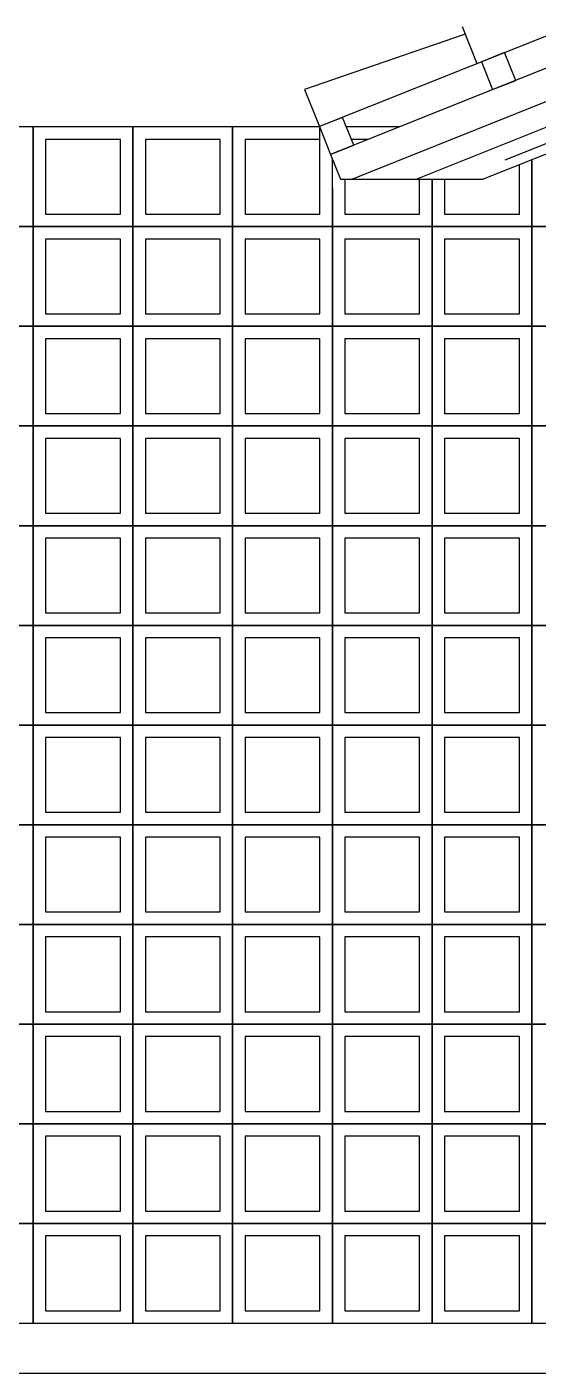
# Model space of a CAD drawing. Header units: millimetres. Extents: x -4228 to 27092, y -6721 to 984.
# Drawn here: x 22814.3 to 22916.8, y -2882.5 to -2612.4 of the extents above; entities that cross this region are included whole.
import ezdxf

# ---------------------------------------------------------------- set-up
doc = ezdxf.new("R2010")
doc.units = ezdxf.units.MM
doc.header["$LTSCALE"] = 50
for name, color, linetype in [('cobogo', 7, 'Continuous'), ('esquadrias', 3, 'Continuous'), ('hatch', 2, 'Continuous'), ('madeiramento', 2, 'Continuous'), ('PAREDES3', 2, 'Continuous'), ('piso', 2, 'Continuous'), ('telhas', 3, 'Continuous')]:
    doc.layers.add(name, color=color, linetype=linetype)

msp = doc.modelspace()

# ---------------------------------------------------------------- hatches: boundary and pattern name
at = {"layer": 'hatch', "linetype": 'Continuous', "lineweight": 30}
h = msp.add_hatch(dxfattribs=at)
h.set_pattern_fill('AR-RROOF', color=3, scale=0.7, style=0)
h.set_pattern_definition([(21.8014, (18109.732, -4110.413), (29.71497, 31.035633), [266.7, -35.56, 88.9, -17.78]), (21.8014, (18128.386, -4093.376), (-25.29074, 15.35273), [53.34, -5.8674, 106.68, -13.335]), (21.8014, (18112.373, -4093.079), (81.419012, 45.397868), [142.24, -24.892, 71.12, -17.78])])
h.paths.add_polyline_path([(23004.28, -2603.56), (22975.69, -2603.56), (22973.69, -2598.56), (22875.16, -2637.97), (22877.16, -2642.97), (22905.75, -2642.97)])

# ---------------------------------------------------------------- linework, layer by layer
at = {"layer": 'cobogo', "color": 3, "linetype": 'Continuous', "lineweight": 30}
for points in [[(22795.52, -2652.46), (22815.52, -2652.46), (22815.52, -2632.46), (22795.52, -2632.46)], [(22795.52, -2652.46), (22815.52, -2652.46), (22815.52, -2632.46), (22795.52, -2632.46)], [(22795.52, -2652.46), (22815.52, -2652.46), (22815.52, -2632.46), (22795.52, -2632.46)], [(22795.52, -2652.46), (22815.52, -2652.46), (22815.52, -2632.46), (22795.52, -2632.46)], [(22815.52, -2652.46), (22835.52, -2652.46), (22835.52, -2632.46), (22815.52, -2632.46)], [(22815.52, -2652.46), (22835.52, -2652.46), (22835.52, -2632.46), (22815.52, -2632.46)], [(22815.52, -2652.46), (22835.52, -2652.46), (22835.52, -2632.46), (22815.52, -2632.46)], [(22815.52, -2652.46), (22835.52, -2652.46), (22835.52, -2632.46), (22815.52, -2632.46)], [(22835.52, -2652.46), (22855.52, -2652.46), (22855.52, -2632.46), (22835.52, -2632.46)], [(22835.52, -2652.46), (22855.52, -2652.46), (22855.52, -2632.46), (22835.52, -2632.46)], [(22835.52, -2652.46), (22855.52, -2652.46), (22855.52, -2632.46), (22835.52, -2632.46)], [(22835.52, -2652.46), (22855.52, -2652.46), (22855.52, -2632.46), (22835.52, -2632.46)], [(22818.02, -2649.96), (22833.02, -2649.96), (22833.02, -2634.96), (22818.02, -2634.96)], [(22818.02, -2649.96), (22833.02, -2649.96), (22833.02, -2634.96), (22818.02, -2634.96)], [(22818.02, -2649.96), (22833.02, -2649.96), (22833.02, -2634.96), (22818.02, -2634.96)], [(22818.02, -2649.96), (22833.02, -2649.96), (22833.02, -2634.96), (22818.02, -2634.96)], [(22838.02, -2649.96), (22853.02, -2649.96), (22853.02, -2634.96), (22838.02, -2634.96)], [(22838.02, -2649.96), (22853.02, -2649.96), (22853.02, -2634.96), (22838.02, -2634.96)], [(22838.02, -2649.96), (22853.02, -2649.96), (22853.02, -2634.96), (22838.02, -2634.96)], [(22838.02, -2649.96), (22853.02, -2649.96), (22853.02, -2634.96), (22838.02, -2634.96)], [(22795.52, -2672.46), (22815.52, -2672.46), (22815.52, -2652.46), (22795.52, -2652.46)], [(22795.52, -2672.46), (22815.52, -2672.46), (22815.52, -2652.46), (22795.52, -2652.46)], [(22795.52, -2672.46), (22815.52, -2672.46), (22815.52, -2652.46), (22795.52, -2652.46)], [(22795.52, -2672.46), (22815.52, -2672.46), (22815.52, -2652.46), (22795.52, -2652.46)], [(22815.52, -2672.46), (22835.52, -2672.46), (22835.52, -2652.46), (22815.52, -2652.46)], [(22815.52, -2672.46), (22835.52, -2672.46), (22835.52, -2652.46), (22815.52, -2652.46)], [(22815.52, -2672.46), (22835.52, -2672.46), (22835.52, -2652.46), (22815.52, -2652.46)], [(22815.52, -2672.46), (22835.52, -2672.46), (22835.52, -2652.46), (22815.52, -2652.46)], [(22835.52, -2672.46), (22855.52, -2672.46), (22855.52, -2652.46), (22835.52, -2652.46)], [(22835.52, -2672.46), (22855.52, -2672.46), (22855.52, -2652.46), (22835.52, -2652.46)], [(22835.52, -2672.46), (22855.52, -2672.46), (22855.52, -2652.46), (22835.52, -2652.46)], [(22835.52, -2672.46), (22855.52, -2672.46), (22855.52, -2652.46), (22835.52, -2652.46)], [(22855.52, -2672.46), (22875.52, -2672.46), (22875.52, -2652.46), (22855.52, -2652.46)], [(22855.52, -2672.46), (22875.52, -2672.46), (22875.52, -2652.46), (22855.52, -2652.46)], [(22855.52, -2672.46), (22875.52, -2672.46), (22875.52, -2652.46), (22855.52, -2652.46)], [(22855.52, -2672.46), (22875.52, -2672.46), (22875.52, -2652.46), (22855.52, -2652.46)], [(22875.52, -2672.46), (22895.52, -2672.46), (22895.52, -2652.46), (22875.52, -2652.46)], [(22875.52, -2672.46), (22895.52, -2672.46), (22895.52, -2652.46), (22875.52, -2652.46)], [(22875.52, -2672.46), (22895.52, -2672.46), (22895.52, -2652.46), (22875.52, -2652.46)], [(22875.52, -2672.46), (22895.52, -2672.46), (22895.52, -2652.46), (22875.52, -2652.46)], [(22895.52, -2672.46), (22915.52, -2672.46), (22915.52, -2652.46), (22895.52, -2652.46)], [(22895.52, -2672.46), (22915.52, -2672.46), (22915.52, -2652.46), (22895.52, -2652.46)], [(22895.52, -2672.46), (22915.52, -2672.46), (22915.52, -2652.46), (22895.52, -2652.46)], [(22895.52, -2672.46), (22915.52, -2672.46), (22915.52, -2652.46), (22895.52, -2652.46)], [(22915.52, -2672.46), (22935.52, -2672.46), (22935.52, -2652.46), (22915.52, -2652.46)], [(22915.52, -2672.46), (22935.52, -2672.46), (22935.52, -2652.46), (22915.52, -2652.46)], [(22915.52, -2672.46), (22935.52, -2672.46), (22935.52, -2652.46), (22915.52, -2652.46)], [(22915.52, -2672.46), (22935.52, -2672.46), (22935.52, -2652.46), (22915.52, -2652.46)], [(22818.02, -2669.96), (22833.02, -2669.96), (22833.02, -2654.96), (22818.02, -2654.96)], [(22818.02, -2669.96), (22833.02, -2669.96), (22833.02, -2654.96), (22818.02, -2654.96)], [(22818.02, -2669.96), (22833.02, -2669.96), (22833.02, -2654.96), (22818.02, -2654.96)], [(22818.02, -2669.96), (22833.02, -2669.96), (22833.02, -2654.96), (22818.02, -2654.96)], [(22838.02, -2669.96), (22853.02, -2669.96), (22853.02, -2654.96), (22838.02, -2654.96)], [(22838.02, -2669.96), (22853.02, -2669.96), (22853.02, -2654.96), (22838.02, -2654.96)], [(22838.02, -2669.96), (22853.02, -2669.96), (22853.02, -2654.96), (22838.02, -2654.96)], [(22838.02, -2669.96), (22853.02, -2669.96), (22853.02, -2654.96), (22838.02, -2654.96)], [(22858.02, -2669.96), (22873.02, -2669.96), (22873.02, -2654.96), (22858.02, -2654.96)], [(22858.02, -2669.96), (22873.02, -2669.96), (22873.02, -2654.96), (22858.02, -2654.96)], [(22858.02, -2669.96), (22873.02, -2669.96), (22873.02, -2654.96), (22858.02, -2654.96)], [(22858.02, -2669.96), (22873.02, -2669.96), (22873.02, -2654.96), (22858.02, -2654.96)], [(22878.02, -2669.96), (22893.02, -2669.96), (22893.02, -2654.96), (22878.02, -2654.96)], [(22878.02, -2669.96), (22893.02, -2669.96), (22893.02, -2654.96), (22878.02, -2654.96)], [(22878.02, -2669.96), (22893.02, -2669.96), (22893.02, -2654.96), (22878.02, -2654.96)], [(22878.02, -2669.96), (22893.02, -2669.96), (22893.02, -2654.96), (22878.02, -2654.96)], [(22898.02, -2669.96), (22913.02, -2669.96), (22913.02, -2654.96), (22898.02, -2654.96)], [(22898.02, -2669.96), (22913.02, -2669.96), (22913.02, -2654.96), (22898.02, -2654.96)], [(22898.02, -2669.96), (22913.02, -2669.96), (22913.02, -2654.96), (22898.02, -2654.96)], [(22898.02, -2669.96), (22913.02, -2669.96), (22913.02, -2654.96), (22898.02, -2654.96)], [(22795.52, -2692.46), (22815.52, -2692.46), (22815.52, -2672.46), (22795.52, -2672.46)], [(22795.52, -2692.46), (22815.52, -2692.46), (22815.52, -2672.46), (22795.52, -2672.46)], [(22795.52, -2692.46), (22815.52, -2692.46), (22815.52, -2672.46), (22795.52, -2672.46)], [(22795.52, -2692.46), (22815.52, -2692.46), (22815.52, -2672.46), (22795.52, -2672.46)], [(22815.52, -2692.46), (22835.52, -2692.46), (22835.52, -2672.46), (22815.52, -2672.46)], [(22815.52, -2692.46), (22835.52, -2692.46), (22835.52, -2672.46), (22815.52, -2672.46)], [(22815.52, -2692.46), (22835.52, -2692.46), (22835.52, -2672.46), (22815.52, -2672.46)], [(22815.52, -2692.46), (22835.52, -2692.46), (22835.52, -2672.46), (22815.52, -2672.46)], [(22835.52, -2692.46), (22855.52, -2692.46), (22855.52, -2672.46), (22835.52, -2672.46)], [(22835.52, -2692.46), (22855.52, -2692.46), (22855.52, -2672.46), (22835.52, -2672.46)], [(22835.52, -2692.46), (22855.52, -2692.46), (22855.52, -2672.46), (22835.52, -2672.46)], [(22835.52, -2692.46), (22855.52, -2692.46), (22855.52, -2672.46), (22835.52, -2672.46)], [(22855.52, -2692.46), (22875.52, -2692.46), (22875.52, -2672.46), (22855.52, -2672.46)], [(22855.52, -2692.46), (22875.52, -2692.46), (22875.52, -2672.46), (22855.52, -2672.46)], [(22855.52, -2692.46), (22875.52, -2692.46), (22875.52, -2672.46), (22855.52, -2672.46)], [(22855.52, -2692.46), (22875.52, -2692.46), (22875.52, -2672.46), (22855.52, -2672.46)], [(22875.52, -2692.46), (22895.52, -2692.46), (22895.52, -2672.46), (22875.52, -2672.46)], [(22875.52, -2692.46), (22895.52, -2692.46), (22895.52, -2672.46), (22875.52, -2672.46)], [(22875.52, -2692.46), (22895.52, -2692.46), (22895.52, -2672.46), (22875.52, -2672.46)], [(22875.52, -2692.46), (22895.52, -2692.46), (22895.52, -2672.46), (22875.52, -2672.46)], [(22895.52, -2692.46), (22915.52, -2692.46), (22915.52, -2672.46), (22895.52, -2672.46)], [(22895.52, -2692.46), (22915.52, -2692.46), (22915.52, -2672.46), (22895.52, -2672.46)], [(22895.52, -2692.46), (22915.52, -2692.46), (22915.52, -2672.46), (22895.52, -2672.46)], [(22895.52, -2692.46), (22915.52, -2692.46), (22915.52, -2672.46), (22895.52, -2672.46)], [(22915.52, -2692.46), (22935.52, -2692.46), (22935.52, -2672.46), (22915.52, -2672.46)], [(22915.52, -2692.46), (22935.52, -2692.46), (22935.52, -2672.46), (22915.52, -2672.46)], [(22915.52, -2692.46), (22935.52, -2692.46), (22935.52, -2672.46), (22915.52, -2672.46)], [(22915.52, -2692.46), (22935.52, -2692.46), (22935.52, -2672.46), (22915.52, -2672.46)], [(22818.02, -2689.96), (22833.02, -2689.96), (22833.02, -2674.96), (22818.02, -2674.96)], [(22818.02, -2689.96), (22833.02, -2689.96), (22833.02, -2674.96), (22818.02, -2674.96)], [(22818.02, -2689.96), (22833.02, -2689.96), (22833.02, -2674.96), (22818.02, -2674.96)], [(22818.02, -2689.96), (22833.02, -2689.96), (22833.02, -2674.96), (22818.02, -2674.96)], [(22838.02, -2689.96), (22853.02, -2689.96), (22853.02, -2674.96), (22838.02, -2674.96)], [(22838.02, -2689.96), (22853.02, -2689.96), (22853.02, -2674.96), (22838.02, -2674.96)], [(22838.02, -2689.96), (22853.02, -2689.96), (22853.02, -2674.96), (22838.02, -2674.96)], [(22838.02, -2689.96), (22853.02, -2689.96), (22853.02, -2674.96), (22838.02, -2674.96)], [(22858.02, -2689.96), (22873.02, -2689.96), (22873.02, -2674.96), (22858.02, -2674.96)], [(22858.02, -2689.96), (22873.02, -2689.96), (22873.02, -2674.96), (22858.02, -2674.96)], [(22858.02, -2689.96), (22873.02, -2689.96), (22873.02, -2674.96), (22858.02, -2674.96)], [(22858.02, -2689.96), (22873.02, -2689.96), (22873.02, -2674.96), (22858.02, -2674.96)], [(22878.02, -2689.96), (22893.02, -2689.96), (22893.02, -2674.96), (22878.02, -2674.96)], [(22878.02, -2689.96), (22893.02, -2689.96), (22893.02, -2674.96), (22878.02, -2674.96)], [(22878.02, -2689.96), (22893.02, -2689.96), (22893.02, -2674.96), (22878.02, -2674.96)], [(22878.02, -2689.96), (22893.02, -2689.96), (22893.02, -2674.96), (22878.02, -2674.96)], [(22898.02, -2689.96), (22913.02, -2689.96), (22913.02, -2674.96), (22898.02, -2674.96)], [(22898.02, -2689.96), (22913.02, -2689.96), (22913.02, -2674.96), (22898.02, -2674.96)], [(22898.02, -2689.96), (22913.02, -2689.96), (22913.02, -2674.96), (22898.02, -2674.96)], [(22898.02, -2689.96), (22913.02, -2689.96), (22913.02, -2674.96), (22898.02, -2674.96)], [(22795.52, -2712.46), (22815.52, -2712.46), (22815.52, -2692.46), (22795.52, -2692.46)], [(22795.52, -2712.46), (22815.52, -2712.46), (22815.52, -2692.46), (22795.52, -2692.46)], [(22795.52, -2712.46), (22815.52, -2712.46), (22815.52, -2692.46), (22795.52, -2692.46)], [(22795.52, -2712.46), (22815.52, -2712.46), (22815.52, -2692.46), (22795.52, -2692.46)], [(22815.52, -2712.46), (22835.52, -2712.46), (22835.52, -2692.46), (22815.52, -2692.46)], [(22815.52, -2712.46), (22835.52, -2712.46), (22835.52, -2692.46), (22815.52, -2692.46)], [(22815.52, -2712.46), (22835.52, -2712.46), (22835.52, -2692.46), (22815.52, -2692.46)], [(22815.52, -2712.46), (22835.52, -2712.46), (22835.52, -2692.46), (22815.52, -2692.46)], [(22835.52, -2712.46), (22855.52, -2712.46), (22855.52, -2692.46), (22835.52, -2692.46)], [(22835.52, -2712.46), (22855.52, -2712.46), (22855.52, -2692.46), (22835.52, -2692.46)], [(22835.52, -2712.46), (22855.52, -2712.46), (22855.52, -2692.46), (22835.52, -2692.46)], [(22835.52, -2712.46), (22855.52, -2712.46), (22855.52, -2692.46), (22835.52, -2692.46)], [(22855.52, -2712.46), (22875.52, -2712.46), (22875.52, -2692.46), (22855.52, -2692.46)], [(22855.52, -2712.46), (22875.52, -2712.46), (22875.52, -2692.46), (22855.52, -2692.46)], [(22855.52, -2712.46), (22875.52, -2712.46), (22875.52, -2692.46), (22855.52, -2692.46)], [(22855.52, -2712.46), (22875.52, -2712.46), (22875.52, -2692.46), (22855.52, -2692.46)], [(22875.52, -2712.46), (22895.52, -2712.46), (22895.52, -2692.46), (22875.52, -2692.46)], [(22875.52, -2712.46), (22895.52, -2712.46), (22895.52, -2692.46), (22875.52, -2692.46)], [(22875.52, -2712.46), (22895.52, -2712.46), (22895.52, -2692.46), (22875.52, -2692.46)], [(22875.52, -2712.46), (22895.52, -2712.46), (22895.52, -2692.46), (22875.52, -2692.46)], [(22895.52, -2712.46), (22915.52, -2712.46), (22915.52, -2692.46), (22895.52, -2692.46)], [(22895.52, -2712.46), (22915.52, -2712.46), (22915.52, -2692.46), (22895.52, -2692.46)], [(22895.52, -2712.46), (22915.52, -2712.46), (22915.52, -2692.46), (22895.52, -2692.46)], [(22895.52, -2712.46), (22915.52, -2712.46), (22915.52, -2692.46), (22895.52, -2692.46)], [(22915.52, -2712.46), (22935.52, -2712.46), (22935.52, -2692.46), (22915.52, -2692.46)], [(22915.52, -2712.46), (22935.52, -2712.46), (22935.52, -2692.46), (22915.52, -2692.46)], [(22915.52, -2712.46), (22935.52, -2712.46), (22935.52, -2692.46), (22915.52, -2692.46)], [(22915.52, -2712.46), (22935.52, -2712.46), (22935.52, -2692.46), (22915.52, -2692.46)], [(22818.02, -2709.96), (22833.02, -2709.96), (22833.02, -2694.96), (22818.02, -2694.96)], [(22818.02, -2709.96), (22833.02, -2709.96), (22833.02, -2694.96), (22818.02, -2694.96)], [(22818.02, -2709.96), (22833.02, -2709.96), (22833.02, -2694.96), (22818.02, -2694.96)], [(22818.02, -2709.96), (22833.02, -2709.96), (22833.02, -2694.96), (22818.02, -2694.96)], [(22838.02, -2709.96), (22853.02, -2709.96), (22853.02, -2694.96), (22838.02, -2694.96)], [(22838.02, -2709.96), (22853.02, -2709.96), (22853.02, -2694.96), (22838.02, -2694.96)], [(22838.02, -2709.96), (22853.02, -2709.96), (22853.02, -2694.96), (22838.02, -2694.96)], [(22838.02, -2709.96), (22853.02, -2709.96), (22853.02, -2694.96), (22838.02, -2694.96)], [(22858.02, -2709.96), (22873.02, -2709.96), (22873.02, -2694.96), (22858.02, -2694.96)], [(22858.02, -2709.96), (22873.02, -2709.96), (22873.02, -2694.96), (22858.02, -2694.96)], [(22858.02, -2709.96), (22873.02, -2709.96), (22873.02, -2694.96), (22858.02, -2694.96)], [(22858.02, -2709.96), (22873.02, -2709.96), (22873.02, -2694.96), (22858.02, -2694.96)], [(22878.02, -2709.96), (22893.02, -2709.96), (22893.02, -2694.96), (22878.02, -2694.96)], [(22878.02, -2709.96), (22893.02, -2709.96), (22893.02, -2694.96), (22878.02, -2694.96)], [(22878.02, -2709.96), (22893.02, -2709.96), (22893.02, -2694.96), (22878.02, -2694.96)], [(22878.02, -2709.96), (22893.02, -2709.96), (22893.02, -2694.96), (22878.02, -2694.96)], [(22898.02, -2709.96), (22913.02, -2709.96), (22913.02, -2694.96), (22898.02, -2694.96)], [(22898.02, -2709.96), (22913.02, -2709.96), (22913.02, -2694.96), (22898.02, -2694.96)], [(22898.02, -2709.96), (22913.02, -2709.96), (22913.02, -2694.96), (22898.02, -2694.96)], [(22898.02, -2709.96), (22913.02, -2709.96), (22913.02, -2694.96), (22898.02, -2694.96)], [(22795.52, -2732.46), (22815.52, -2732.46), (22815.52, -2712.46), (22795.52, -2712.46)], [(22795.52, -2732.46), (22815.52, -2732.46), (22815.52, -2712.46), (22795.52, -2712.46)], [(22795.52, -2732.46), (22815.52, -2732.46), (22815.52, -2712.46), (22795.52, -2712.46)], [(22795.52, -2732.46), (22815.52, -2732.46), (22815.52, -2712.46), (22795.52, -2712.46)], [(22815.52, -2732.46), (22835.52, -2732.46), (22835.52, -2712.46), (22815.52, -2712.46)], [(22815.52, -2732.46), (22835.52, -2732.46), (22835.52, -2712.46), (22815.52, -2712.46)], [(22815.52, -2732.46), (22835.52, -2732.46), (22835.52, -2712.46), (22815.52, -2712.46)], [(22815.52, -2732.46), (22835.52, -2732.46), (22835.52, -2712.46), (22815.52, -2712.46)], [(22835.52, -2732.46), (22855.52, -2732.46), (22855.52, -2712.46), (22835.52, -2712.46)], [(22835.52, -2732.46), (22855.52, -2732.46), (22855.52, -2712.46), (22835.52, -2712.46)], [(22835.52, -2732.46), (22855.52, -2732.46), (22855.52, -2712.46), (22835.52, -2712.46)], [(22835.52, -2732.46), (22855.52, -2732.46), (22855.52, -2712.46), (22835.52, -2712.46)], [(22855.52, -2732.46), (22875.52, -2732.46), (22875.52, -2712.46), (22855.52, -2712.46)], [(22855.52, -2732.46), (22875.52, -2732.46), (22875.52, -2712.46), (22855.52, -2712.46)], [(22855.52, -2732.46), (22875.52, -2732.46), (22875.52, -2712.46), (22855.52, -2712.46)], [(22855.52, -2732.46), (22875.52, -2732.46), (22875.52, -2712.46), (22855.52, -2712.46)], [(22875.52, -2732.46), (22895.52, -2732.46), (22895.52, -2712.46), (22875.52, -2712.46)], [(22875.52, -2732.46), (22895.52, -2732.46), (22895.52, -2712.46), (22875.52, -2712.46)], [(22875.52, -2732.46), (22895.52, -2732.46), (22895.52, -2712.46), (22875.52, -2712.46)], [(22875.52, -2732.46), (22895.52, -2732.46), (22895.52, -2712.46), (22875.52, -2712.46)], [(22895.52, -2732.46), (22915.52, -2732.46), (22915.52, -2712.46), (22895.52, -2712.46)], [(22895.52, -2732.46), (22915.52, -2732.46), (22915.52, -2712.46), (22895.52, -2712.46)], [(22895.52, -2732.46), (22915.52, -2732.46), (22915.52, -2712.46), (22895.52, -2712.46)], [(22895.52, -2732.46), (22915.52, -2732.46), (22915.52, -2712.46), (22895.52, -2712.46)], [(22915.52, -2732.46), (22935.52, -2732.46), (22935.52, -2712.46), (22915.52, -2712.46)], [(22915.52, -2732.46), (22935.52, -2732.46), (22935.52, -2712.46), (22915.52, -2712.46)], [(22915.52, -2732.46), (22935.52, -2732.46), (22935.52, -2712.46), (22915.52, -2712.46)], [(22915.52, -2732.46), (22935.52, -2732.46), (22935.52, -2712.46), (22915.52, -2712.46)], [(22818.02, -2729.96), (22833.02, -2729.96), (22833.02, -2714.96), (22818.02, -2714.96)], [(22818.02, -2729.96), (22833.02, -2729.96), (22833.02, -2714.96), (22818.02, -2714.96)], [(22818.02, -2729.96), (22833.02, -2729.96), (22833.02, -2714.96), (22818.02, -2714.96)], [(22818.02, -2729.96), (22833.02, -2729.96), (22833.02, -2714.96), (22818.02, -2714.96)], [(22838.02, -2729.96), (22853.02, -2729.96), (22853.02, -2714.96), (22838.02, -2714.96)], [(22838.02, -2729.96), (22853.02, -2729.96), (22853.02, -2714.96), (22838.02, -2714.96)], [(22838.02, -2729.96), (22853.02, -2729.96), (22853.02, -2714.96), (22838.02, -2714.96)], [(22838.02, -2729.96), (22853.02, -2729.96), (22853.02, -2714.96), (22838.02, -2714.96)], [(22858.02, -2729.96), (22873.02, -2729.96), (22873.02, -2714.96), (22858.02, -2714.96)], [(22858.02, -2729.96), (22873.02, -2729.96), (22873.02, -2714.96), (22858.02, -2714.96)], [(22858.02, -2729.96), (22873.02, -2729.96), (22873.02, -2714.96), (22858.02, -2714.96)], [(22858.02, -2729.96), (22873.02, -2729.96), (22873.02, -2714.96), (22858.02, -2714.96)], [(22878.02, -2729.96), (22893.02, -2729.96), (22893.02, -2714.96), (22878.02, -2714.96)], [(22878.02, -2729.96), (22893.02, -2729.96), (22893.02, -2714.96), (22878.02, -2714.96)], [(22878.02, -2729.96), (22893.02, -2729.96), (22893.02, -2714.96), (22878.02, -2714.96)], [(22878.02, -2729.96), (22893.02, -2729.96), (22893.02, -2714.96), (22878.02, -2714.96)], [(22898.02, -2729.96), (22913.02, -2729.96), (22913.02, -2714.96), (22898.02, -2714.96)], [(22898.02, -2729.96), (22913.02, -2729.96), (22913.02, -2714.96), (22898.02, -2714.96)], [(22898.02, -2729.96), (22913.02, -2729.96), (22913.02, -2714.96), (22898.02, -2714.96)], [(22898.02, -2729.96), (22913.02, -2729.96), (22913.02, -2714.96), (22898.02, -2714.96)], [(22795.52, -2752.46), (22815.52, -2752.46), (22815.52, -2732.46), (22795.52, -2732.46)], [(22795.52, -2752.46), (22815.52, -2752.46), (22815.52, -2732.46), (22795.52, -2732.46)], [(22795.52, -2752.46), (22815.52, -2752.46), (22815.52, -2732.46), (22795.52, -2732.46)], [(22795.52, -2752.46), (22815.52, -2752.46), (22815.52, -2732.46), (22795.52, -2732.46)], [(22815.52, -2752.46), (22835.52, -2752.46), (22835.52, -2732.46), (22815.52, -2732.46)], [(22815.52, -2752.46), (22835.52, -2752.46), (22835.52, -2732.46), (22815.52, -2732.46)], [(22815.52, -2752.46), (22835.52, -2752.46), (22835.52, -2732.46), (22815.52, -2732.46)], [(22815.52, -2752.46), (22835.52, -2752.46), (22835.52, -2732.46), (22815.52, -2732.46)], [(22835.52, -2752.46), (22855.52, -2752.46), (22855.52, -2732.46), (22835.52, -2732.46)], [(22835.52, -2752.46), (22855.52, -2752.46), (22855.52, -2732.46), (22835.52, -2732.46)], [(22835.52, -2752.46), (22855.52, -2752.46), (22855.52, -2732.46), (22835.52, -2732.46)], [(22835.52, -2752.46), (22855.52, -2752.46), (22855.52, -2732.46), (22835.52, -2732.46)], [(22855.52, -2752.46), (22875.52, -2752.46), (22875.52, -2732.46), (22855.52, -2732.46)], [(22855.52, -2752.46), (22875.52, -2752.46), (22875.52, -2732.46), (22855.52, -2732.46)], [(22855.52, -2752.46), (22875.52, -2752.46), (22875.52, -2732.46), (22855.52, -2732.46)], [(22855.52, -2752.46), (22875.52, -2752.46), (22875.52, -2732.46), (22855.52, -2732.46)], [(22875.52, -2752.46), (22895.52, -2752.46), (22895.52, -2732.46), (22875.52, -2732.46)], [(22875.52, -2752.46), (22895.52, -2752.46), (22895.52, -2732.46), (22875.52, -2732.46)], [(22875.52, -2752.46), (22895.52, -2752.46), (22895.52, -2732.46), (22875.52, -2732.46)], [(22875.52, -2752.46), (22895.52, -2752.46), (22895.52, -2732.46), (22875.52, -2732.46)], [(22895.52, -2752.46), (22915.52, -2752.46), (22915.52, -2732.46), (22895.52, -2732.46)], [(22895.52, -2752.46), (22915.52, -2752.46), (22915.52, -2732.46), (22895.52, -2732.46)], [(22895.52, -2752.46), (22915.52, -2752.46), (22915.52, -2732.46), (22895.52, -2732.46)], [(22895.52, -2752.46), (22915.52, -2752.46), (22915.52, -2732.46), (22895.52, -2732.46)], [(22915.52, -2752.46), (22935.52, -2752.46), (22935.52, -2732.46), (22915.52, -2732.46)], [(22915.52, -2752.46), (22935.52, -2752.46), (22935.52, -2732.46), (22915.52, -2732.46)], [(22915.52, -2752.46), (22935.52, -2752.46), (22935.52, -2732.46), (22915.52, -2732.46)], [(22915.52, -2752.46), (22935.52, -2752.46), (22935.52, -2732.46), (22915.52, -2732.46)], [(22818.02, -2749.96), (22833.02, -2749.96), (22833.02, -2734.96), (22818.02, -2734.96)], [(22818.02, -2749.96), (22833.02, -2749.96), (22833.02, -2734.96), (22818.02, -2734.96)], [(22818.02, -2749.96), (22833.02, -2749.96), (22833.02, -2734.96), (22818.02, -2734.96)], [(22818.02, -2749.96), (22833.02, -2749.96), (22833.02, -2734.96), (22818.02, -2734.96)], [(22838.02, -2749.96), (22853.02, -2749.96), (22853.02, -2734.96), (22838.02, -2734.96)], [(22838.02, -2749.96), (22853.02, -2749.96), (22853.02, -2734.96), (22838.02, -2734.96)], [(22838.02, -2749.96), (22853.02, -2749.96), (22853.02, -2734.96), (22838.02, -2734.96)], [(22838.02, -2749.96), (22853.02, -2749.96), (22853.02, -2734.96), (22838.02, -2734.96)], [(22858.02, -2749.96), (22873.02, -2749.96), (22873.02, -2734.96), (22858.02, -2734.96)], [(22858.02, -2749.96), (22873.02, -2749.96), (22873.02, -2734.96), (22858.02, -2734.96)], [(22858.02, -2749.96), (22873.02, -2749.96), (22873.02, -2734.96), (22858.02, -2734.96)], [(22858.02, -2749.96), (22873.02, -2749.96), (22873.02, -2734.96), (22858.02, -2734.96)], [(22878.02, -2749.96), (22893.02, -2749.96), (22893.02, -2734.96), (22878.02, -2734.96)], [(22878.02, -2749.96), (22893.02, -2749.96), (22893.02, -2734.96), (22878.02, -2734.96)], [(22878.02, -2749.96), (22893.02, -2749.96), (22893.02, -2734.96), (22878.02, -2734.96)], [(22878.02, -2749.96), (22893.02, -2749.96), (22893.02, -2734.96), (22878.02, -2734.96)], [(22898.02, -2749.96), (22913.02, -2749.96), (22913.02, -2734.96), (22898.02, -2734.96)], [(22898.02, -2749.96), (22913.02, -2749.96), (22913.02, -2734.96), (22898.02, -2734.96)], [(22898.02, -2749.96), (22913.02, -2749.96), (22913.02, -2734.96), (22898.02, -2734.96)], [(22898.02, -2749.96), (22913.02, -2749.96), (22913.02, -2734.96), (22898.02, -2734.96)], [(22795.52, -2772.46), (22815.52, -2772.46), (22815.52, -2752.46), (22795.52, -2752.46)], [(22795.52, -2772.46), (22815.52, -2772.46), (22815.52, -2752.46), (22795.52, -2752.46)], [(22795.52, -2772.46), (22815.52, -2772.46), (22815.52, -2752.46), (22795.52, -2752.46)], [(22795.52, -2772.46), (22815.52, -2772.46), (22815.52, -2752.46), (22795.52, -2752.46)], [(22815.52, -2772.46), (22835.52, -2772.46), (22835.52, -2752.46), (22815.52, -2752.46)], [(22815.52, -2772.46), (22835.52, -2772.46), (22835.52, -2752.46), (22815.52, -2752.46)], [(22815.52, -2772.46), (22835.52, -2772.46), (22835.52, -2752.46), (22815.52, -2752.46)], [(22815.52, -2772.46), (22835.52, -2772.46), (22835.52, -2752.46), (22815.52, -2752.46)], [(22835.52, -2772.46), (22855.52, -2772.46), (22855.52, -2752.46), (22835.52, -2752.46)], [(22835.52, -2772.46), (22855.52, -2772.46), (22855.52, -2752.46), (22835.52, -2752.46)], [(22835.52, -2772.46), (22855.52, -2772.46), (22855.52, -2752.46), (22835.52, -2752.46)], [(22835.52, -2772.46), (22855.52, -2772.46), (22855.52, -2752.46), (22835.52, -2752.46)], [(22855.52, -2772.46), (22875.52, -2772.46), (22875.52, -2752.46), (22855.52, -2752.46)], [(22855.52, -2772.46), (22875.52, -2772.46), (22875.52, -2752.46), (22855.52, -2752.46)], [(22855.52, -2772.46), (22875.52, -2772.46), (22875.52, -2752.46), (22855.52, -2752.46)], [(22855.52, -2772.46), (22875.52, -2772.46), (22875.52, -2752.46), (22855.52, -2752.46)], [(22875.52, -2772.46), (22895.52, -2772.46), (22895.52, -2752.46), (22875.52, -2752.46)], [(22875.52, -2772.46), (22895.52, -2772.46), (22895.52, -2752.46), (22875.52, -2752.46)], [(22875.52, -2772.46), (22895.52, -2772.46), (22895.52, -2752.46), (22875.52, -2752.46)], [(22875.52, -2772.46), (22895.52, -2772.46), (22895.52, -2752.46), (22875.52, -2752.46)], [(22895.52, -2772.46), (22915.52, -2772.46), (22915.52, -2752.46), (22895.52, -2752.46)], [(22895.52, -2772.46), (22915.52, -2772.46), (22915.52, -2752.46), (22895.52, -2752.46)], [(22895.52, -2772.46), (22915.52, -2772.46), (22915.52, -2752.46), (22895.52, -2752.46)], [(22895.52, -2772.46), (22915.52, -2772.46), (22915.52, -2752.46), (22895.52, -2752.46)], [(22915.52, -2772.46), (22935.52, -2772.46), (22935.52, -2752.46), (22915.52, -2752.46)], [(22915.52, -2772.46), (22935.52, -2772.46), (22935.52, -2752.46), (22915.52, -2752.46)], [(22915.52, -2772.46), (22935.52, -2772.46), (22935.52, -2752.46), (22915.52, -2752.46)], [(22915.52, -2772.46), (22935.52, -2772.46), (22935.52, -2752.46), (22915.52, -2752.46)], [(22818.02, -2769.96), (22833.02, -2769.96), (22833.02, -2754.96), (22818.02, -2754.96)], [(22818.02, -2769.96), (22833.02, -2769.96), (22833.02, -2754.96), (22818.02, -2754.96)], [(22818.02, -2769.96), (22833.02, -2769.96), (22833.02, -2754.96), (22818.02, -2754.96)], [(22818.02, -2769.96), (22833.02, -2769.96), (22833.02, -2754.96), (22818.02, -2754.96)], [(22838.02, -2769.96), (22853.02, -2769.96), (22853.02, -2754.96), (22838.02, -2754.96)], [(22838.02, -2769.96), (22853.02, -2769.96), (22853.02, -2754.96), (22838.02, -2754.96)], [(22838.02, -2769.96), (22853.02, -2769.96), (22853.02, -2754.96), (22838.02, -2754.96)], [(22838.02, -2769.96), (22853.02, -2769.96), (22853.02, -2754.96), (22838.02, -2754.96)], [(22858.02, -2769.96), (22873.02, -2769.96), (22873.02, -2754.96), (22858.02, -2754.96)], [(22858.02, -2769.96), (22873.02, -2769.96), (22873.02, -2754.96), (22858.02, -2754.96)], [(22858.02, -2769.96), (22873.02, -2769.96), (22873.02, -2754.96), (22858.02, -2754.96)], [(22858.02, -2769.96), (22873.02, -2769.96), (22873.02, -2754.96), (22858.02, -2754.96)], [(22878.02, -2769.96), (22893.02, -2769.96), (22893.02, -2754.96), (22878.02, -2754.96)], [(22878.02, -2769.96), (22893.02, -2769.96), (22893.02, -2754.96), (22878.02, -2754.96)], [(22878.02, -2769.96), (22893.02, -2769.96), (22893.02, -2754.96), (22878.02, -2754.96)], [(22878.02, -2769.96), (22893.02, -2769.96), (22893.02, -2754.96), (22878.02, -2754.96)], [(22898.02, -2769.96), (22913.02, -2769.96), (22913.02, -2754.96), (22898.02, -2754.96)], [(22898.02, -2769.96), (22913.02, -2769.96), (22913.02, -2754.96), (22898.02, -2754.96)], [(22898.02, -2769.96), (22913.02, -2769.96), (22913.02, -2754.96), (22898.02, -2754.96)], [(22898.02, -2769.96), (22913.02, -2769.96), (22913.02, -2754.96), (22898.02, -2754.96)], [(22795.52, -2792.46), (22815.52, -2792.46), (22815.52, -2772.46), (22795.52, -2772.46)], [(22795.52, -2792.46), (22815.52, -2792.46), (22815.52, -2772.46), (22795.52, -2772.46)], [(22795.52, -2792.46), (22815.52, -2792.46), (22815.52, -2772.46), (22795.52, -2772.46)], [(22795.52, -2792.46), (22815.52, -2792.46), (22815.52, -2772.46), (22795.52, -2772.46)], [(22815.52, -2792.46), (22835.52, -2792.46), (22835.52, -2772.46), (22815.52, -2772.46)], [(22815.52, -2792.46), (22835.52, -2792.46), (22835.52, -2772.46), (22815.52, -2772.46)], [(22815.52, -2792.46), (22835.52, -2792.46), (22835.52, -2772.46), (22815.52, -2772.46)], [(22815.52, -2792.46), (22835.52, -2792.46), (22835.52, -2772.46), (22815.52, -2772.46)], [(22835.52, -2792.46), (22855.52, -2792.46), (22855.52, -2772.46), (22835.52, -2772.46)], [(22835.52, -2792.46), (22855.52, -2792.46), (22855.52, -2772.46), (22835.52, -2772.46)], [(22835.52, -2792.46), (22855.52, -2792.46), (22855.52, -2772.46), (22835.52, -2772.46)], [(22835.52, -2792.46), (22855.52, -2792.46), (22855.52, -2772.46), (22835.52, -2772.46)], [(22855.52, -2792.46), (22875.52, -2792.46), (22875.52, -2772.46), (22855.52, -2772.46)], [(22855.52, -2792.46), (22875.52, -2792.46), (22875.52, -2772.46), (22855.52, -2772.46)], [(22855.52, -2792.46), (22875.52, -2792.46), (22875.52, -2772.46), (22855.52, -2772.46)], [(22855.52, -2792.46), (22875.52, -2792.46), (22875.52, -2772.46), (22855.52, -2772.46)], [(22875.52, -2792.46), (22895.52, -2792.46), (22895.52, -2772.46), (22875.52, -2772.46)], [(22875.52, -2792.46), (22895.52, -2792.46), (22895.52, -2772.46), (22875.52, -2772.46)], [(22875.52, -2792.46), (22895.52, -2792.46), (22895.52, -2772.46), (22875.52, -2772.46)], [(22875.52, -2792.46), (22895.52, -2792.46), (22895.52, -2772.46), (22875.52, -2772.46)], [(22895.52, -2792.46), (22915.52, -2792.46), (22915.52, -2772.46), (22895.52, -2772.46)], [(22895.52, -2792.46), (22915.52, -2792.46), (22915.52, -2772.46), (22895.52, -2772.46)], [(22895.52, -2792.46), (22915.52, -2792.46), (22915.52, -2772.46), (22895.52, -2772.46)], [(22895.52, -2792.46), (22915.52, -2792.46), (22915.52, -2772.46), (22895.52, -2772.46)], [(22915.52, -2792.46), (22935.52, -2792.46), (22935.52, -2772.46), (22915.52, -2772.46)], [(22915.52, -2792.46), (22935.52, -2792.46), (22935.52, -2772.46), (22915.52, -2772.46)], [(22915.52, -2792.46), (22935.52, -2792.46), (22935.52, -2772.46), (22915.52, -2772.46)], [(22915.52, -2792.46), (22935.52, -2792.46), (22935.52, -2772.46), (22915.52, -2772.46)], [(22818.02, -2789.96), (22833.02, -2789.96), (22833.02, -2774.96), (22818.02, -2774.96)], [(22818.02, -2789.96), (22833.02, -2789.96), (22833.02, -2774.96), (22818.02, -2774.96)], [(22818.02, -2789.96), (22833.02, -2789.96), (22833.02, -2774.96), (22818.02, -2774.96)], [(22818.02, -2789.96), (22833.02, -2789.96), (22833.02, -2774.96), (22818.02, -2774.96)], [(22838.02, -2789.96), (22853.02, -2789.96), (22853.02, -2774.96), (22838.02, -2774.96)], [(22838.02, -2789.96), (22853.02, -2789.96), (22853.02, -2774.96), (22838.02, -2774.96)], [(22838.02, -2789.96), (22853.02, -2789.96), (22853.02, -2774.96), (22838.02, -2774.96)], [(22838.02, -2789.96), (22853.02, -2789.96), (22853.02, -2774.96), (22838.02, -2774.96)], [(22858.02, -2789.96), (22873.02, -2789.96), (22873.02, -2774.96), (22858.02, -2774.96)], [(22858.02, -2789.96), (22873.02, -2789.96), (22873.02, -2774.96), (22858.02, -2774.96)], [(22858.02, -2789.96), (22873.02, -2789.96), (22873.02, -2774.96), (22858.02, -2774.96)], [(22858.02, -2789.96), (22873.02, -2789.96), (22873.02, -2774.96), (22858.02, -2774.96)], [(22878.02, -2789.96), (22893.02, -2789.96), (22893.02, -2774.96), (22878.02, -2774.96)], [(22878.02, -2789.96), (22893.02, -2789.96), (22893.02, -2774.96), (22878.02, -2774.96)], [(22878.02, -2789.96), (22893.02, -2789.96), (22893.02, -2774.96), (22878.02, -2774.96)], [(22878.02, -2789.96), (22893.02, -2789.96), (22893.02, -2774.96), (22878.02, -2774.96)], [(22898.02, -2789.96), (22913.02, -2789.96), (22913.02, -2774.96), (22898.02, -2774.96)], [(22898.02, -2789.96), (22913.02, -2789.96), (22913.02, -2774.96), (22898.02, -2774.96)], [(22898.02, -2789.96), (22913.02, -2789.96), (22913.02, -2774.96), (22898.02, -2774.96)], [(22898.02, -2789.96), (22913.02, -2789.96), (22913.02, -2774.96), (22898.02, -2774.96)], [(22795.52, -2812.46), (22815.52, -2812.46), (22815.52, -2792.46), (22795.52, -2792.46)], [(22795.52, -2812.46), (22815.52, -2812.46), (22815.52, -2792.46), (22795.52, -2792.46)], [(22795.52, -2812.46), (22815.52, -2812.46), (22815.52, -2792.46), (22795.52, -2792.46)], [(22795.52, -2812.46), (22815.52, -2812.46), (22815.52, -2792.46), (22795.52, -2792.46)], [(22815.52, -2812.46), (22835.52, -2812.46), (22835.52, -2792.46), (22815.52, -2792.46)], [(22815.52, -2812.46), (22835.52, -2812.46), (22835.52, -2792.46), (22815.52, -2792.46)], [(22815.52, -2812.46), (22835.52, -2812.46), (22835.52, -2792.46), (22815.52, -2792.46)], [(22815.52, -2812.46), (22835.52, -2812.46), (22835.52, -2792.46), (22815.52, -2792.46)], [(22818.02, -2809.96), (22833.02, -2809.96), (22833.02, -2794.96), (22818.02, -2794.96)], [(22818.02, -2809.96), (22833.02, -2809.96), (22833.02, -2794.96), (22818.02, -2794.96)], [(22818.02, -2809.96), (22833.02, -2809.96), (22833.02, -2794.96), (22818.02, -2794.96)], [(22818.02, -2809.96), (22833.02, -2809.96), (22833.02, -2794.96), (22818.02, -2794.96)], [(22835.52, -2812.46), (22855.52, -2812.46), (22855.52, -2792.46), (22835.52, -2792.46)], [(22835.52, -2812.46), (22855.52, -2812.46), (22855.52, -2792.46), (22835.52, -2792.46)], [(22835.52, -2812.46), (22855.52, -2812.46), (22855.52, -2792.46), (22835.52, -2792.46)], [(22835.52, -2812.46), (22855.52, -2812.46), (22855.52, -2792.46), (22835.52, -2792.46)], [(22838.02, -2809.96), (22853.02, -2809.96), (22853.02, -2794.96), (22838.02, -2794.96)], [(22838.02, -2809.96), (22853.02, -2809.96), (22853.02, -2794.96), (22838.02, -2794.96)], [(22838.02, -2809.96), (22853.02, -2809.96), (22853.02, -2794.96), (22838.02, -2794.96)], [(22838.02, -2809.96), (22853.02, -2809.96), (22853.02, -2794.96), (22838.02, -2794.96)], [(22855.52, -2812.46), (22875.52, -2812.46), (22875.52, -2792.46), (22855.52, -2792.46)], [(22855.52, -2812.46), (22875.52, -2812.46), (22875.52, -2792.46), (22855.52, -2792.46)], [(22855.52, -2812.46), (22875.52, -2812.46), (22875.52, -2792.46), (22855.52, -2792.46)], [(22855.52, -2812.46), (22875.52, -2812.46), (22875.52, -2792.46), (22855.52, -2792.46)], [(22858.02, -2809.96), (22873.02, -2809.96), (22873.02, -2794.96), (22858.02, -2794.96)], [(22858.02, -2809.96), (22873.02, -2809.96), (22873.02, -2794.96), (22858.02, -2794.96)], [(22858.02, -2809.96), (22873.02, -2809.96), (22873.02, -2794.96), (22858.02, -2794.96)], [(22858.02, -2809.96), (22873.02, -2809.96), (22873.02, -2794.96), (22858.02, -2794.96)], [(22875.52, -2812.46), (22895.52, -2812.46), (22895.52, -2792.46), (22875.52, -2792.46)], [(22875.52, -2812.46), (22895.52, -2812.46), (22895.52, -2792.46), (22875.52, -2792.46)], [(22875.52, -2812.46), (22895.52, -2812.46), (22895.52, -2792.46), (22875.52, -2792.46)], [(22875.52, -2812.46), (22895.52, -2812.46), (22895.52, -2792.46), (22875.52, -2792.46)], [(22878.02, -2809.96), (22893.02, -2809.96), (22893.02, -2794.96), (22878.02, -2794.96)], [(22878.02, -2809.96), (22893.02, -2809.96), (22893.02, -2794.96), (22878.02, -2794.96)], [(22878.02, -2809.96), (22893.02, -2809.96), (22893.02, -2794.96), (22878.02, -2794.96)], [(22878.02, -2809.96), (22893.02, -2809.96), (22893.02, -2794.96), (22878.02, -2794.96)], [(22895.52, -2812.46), (22915.52, -2812.46), (22915.52, -2792.46), (22895.52, -2792.46)], [(22895.52, -2812.46), (22915.52, -2812.46), (22915.52, -2792.46), (22895.52, -2792.46)], [(22895.52, -2812.46), (22915.52, -2812.46), (22915.52, -2792.46), (22895.52, -2792.46)], [(22895.52, -2812.46), (22915.52, -2812.46), (22915.52, -2792.46), (22895.52, -2792.46)], [(22898.02, -2809.96), (22913.02, -2809.96), (22913.02, -2794.96), (22898.02, -2794.96)], [(22898.02, -2809.96), (22913.02, -2809.96), (22913.02, -2794.96), (22898.02, -2794.96)], [(22898.02, -2809.96), (22913.02, -2809.96), (22913.02, -2794.96), (22898.02, -2794.96)], [(22898.02, -2809.96), (22913.02, -2809.96), (22913.02, -2794.96), (22898.02, -2794.96)], [(22915.52, -2812.46), (22935.52, -2812.46), (22935.52, -2792.46), (22915.52, -2792.46)], [(22915.52, -2812.46), (22935.52, -2812.46), (22935.52, -2792.46), (22915.52, -2792.46)], [(22915.52, -2812.46), (22935.52, -2812.46), (22935.52, -2792.46), (22915.52, -2792.46)], [(22915.52, -2812.46), (22935.52, -2812.46), (22935.52, -2792.46), (22915.52, -2792.46)], [(22795.52, -2832.46), (22815.52, -2832.46), (22815.52, -2812.46), (22795.52, -2812.46)], [(22795.52, -2832.46), (22815.52, -2832.46), (22815.52, -2812.46), (22795.52, -2812.46)], [(22795.52, -2832.46), (22815.52, -2832.46), (22815.52, -2812.46), (22795.52, -2812.46)], [(22795.52, -2832.46), (22815.52, -2832.46), (22815.52, -2812.46), (22795.52, -2812.46)], [(22815.52, -2832.46), (22835.52, -2832.46), (22835.52, -2812.46), (22815.52, -2812.46)], [(22815.52, -2832.46), (22835.52, -2832.46), (22835.52, -2812.46), (22815.52, -2812.46)], [(22815.52, -2832.46), (22835.52, -2832.46), (22835.52, -2812.46), (22815.52, -2812.46)], [(22815.52, -2832.46), (22835.52, -2832.46), (22835.52, -2812.46), (22815.52, -2812.46)], [(22835.52, -2832.46), (22855.52, -2832.46), (22855.52, -2812.46), (22835.52, -2812.46)], [(22835.52, -2832.46), (22855.52, -2832.46), (22855.52, -2812.46), (22835.52, -2812.46)], [(22835.52, -2832.46), (22855.52, -2832.46), (22855.52, -2812.46), (22835.52, -2812.46)], [(22835.52, -2832.46), (22855.52, -2832.46), (22855.52, -2812.46), (22835.52, -2812.46)], [(22855.52, -2832.46), (22875.52, -2832.46), (22875.52, -2812.46), (22855.52, -2812.46)], [(22855.52, -2832.46), (22875.52, -2832.46), (22875.52, -2812.46), (22855.52, -2812.46)], [(22855.52, -2832.46), (22875.52, -2832.46), (22875.52, -2812.46), (22855.52, -2812.46)], [(22855.52, -2832.46), (22875.52, -2832.46), (22875.52, -2812.46), (22855.52, -2812.46)], [(22875.52, -2832.46), (22895.52, -2832.46), (22895.52, -2812.46), (22875.52, -2812.46)], [(22875.52, -2832.46), (22895.52, -2832.46), (22895.52, -2812.46), (22875.52, -2812.46)], [(22875.52, -2832.46), (22895.52, -2832.46), (22895.52, -2812.46), (22875.52, -2812.46)], [(22875.52, -2832.46), (22895.52, -2832.46), (22895.52, -2812.46), (22875.52, -2812.46)], [(22895.52, -2832.46), (22915.52, -2832.46), (22915.52, -2812.46), (22895.52, -2812.46)], [(22895.52, -2832.46), (22915.52, -2832.46), (22915.52, -2812.46), (22895.52, -2812.46)], [(22895.52, -2832.46), (22915.52, -2832.46), (22915.52, -2812.46), (22895.52, -2812.46)], [(22895.52, -2832.46), (22915.52, -2832.46), (22915.52, -2812.46), (22895.52, -2812.46)], [(22915.52, -2832.46), (22935.52, -2832.46), (22935.52, -2812.46), (22915.52, -2812.46)], [(22915.52, -2832.46), (22935.52, -2832.46), (22935.52, -2812.46), (22915.52, -2812.46)], [(22915.52, -2832.46), (22935.52, -2832.46), (22935.52, -2812.46), (22915.52, -2812.46)], [(22915.52, -2832.46), (22935.52, -2832.46), (22935.52, -2812.46), (22915.52, -2812.46)], [(22818.02, -2829.96), (22833.02, -2829.96), (22833.02, -2814.96), (22818.02, -2814.96)], [(22818.02, -2829.96), (22833.02, -2829.96), (22833.02, -2814.96), (22818.02, -2814.96)], [(22818.02, -2829.96), (22833.02, -2829.96), (22833.02, -2814.96), (22818.02, -2814.96)], [(22818.02, -2829.96), (22833.02, -2829.96), (22833.02, -2814.96), (22818.02, -2814.96)], [(22838.02, -2829.96), (22853.02, -2829.96), (22853.02, -2814.96), (22838.02, -2814.96)], [(22838.02, -2829.96), (22853.02, -2829.96), (22853.02, -2814.96), (22838.02, -2814.96)], [(22838.02, -2829.96), (22853.02, -2829.96), (22853.02, -2814.96), (22838.02, -2814.96)], [(22838.02, -2829.96), (22853.02, -2829.96), (22853.02, -2814.96), (22838.02, -2814.96)], [(22858.02, -2829.96), (22873.02, -2829.96), (22873.02, -2814.96), (22858.02, -2814.96)], [(22858.02, -2829.96), (22873.02, -2829.96), (22873.02, -2814.96), (22858.02, -2814.96)], [(22858.02, -2829.96), (22873.02, -2829.96), (22873.02, -2814.96), (22858.02, -2814.96)], [(22858.02, -2829.96), (22873.02, -2829.96), (22873.02, -2814.96), (22858.02, -2814.96)], [(22878.02, -2829.96), (22893.02, -2829.96), (22893.02, -2814.96), (22878.02, -2814.96)], [(22878.02, -2829.96), (22893.02, -2829.96), (22893.02, -2814.96), (22878.02, -2814.96)], [(22878.02, -2829.96), (22893.02, -2829.96), (22893.02, -2814.96), (22878.02, -2814.96)], [(22878.02, -2829.96), (22893.02, -2829.96), (22893.02, -2814.96), (22878.02, -2814.96)], [(22898.02, -2829.96), (22913.02, -2829.96), (22913.02, -2814.96), (22898.02, -2814.96)], [(22898.02, -2829.96), (22913.02, -2829.96), (22913.02, -2814.96), (22898.02, -2814.96)], [(22898.02, -2829.96), (22913.02, -2829.96), (22913.02, -2814.96), (22898.02, -2814.96)], [(22898.02, -2829.96), (22913.02, -2829.96), (22913.02, -2814.96), (22898.02, -2814.96)], [(22795.52, -2852.46), (22815.52, -2852.46), (22815.52, -2832.46), (22795.52, -2832.46)], [(22795.52, -2852.46), (22815.52, -2852.46), (22815.52, -2832.46), (22795.52, -2832.46)], [(22795.52, -2852.46), (22815.52, -2852.46), (22815.52, -2832.46), (22795.52, -2832.46)], [(22795.52, -2852.46), (22815.52, -2852.46), (22815.52, -2832.46), (22795.52, -2832.46)], [(22815.52, -2852.46), (22835.52, -2852.46), (22835.52, -2832.46), (22815.52, -2832.46)], [(22815.52, -2852.46), (22835.52, -2852.46), (22835.52, -2832.46), (22815.52, -2832.46)], [(22815.52, -2852.46), (22835.52, -2852.46), (22835.52, -2832.46), (22815.52, -2832.46)], [(22815.52, -2852.46), (22835.52, -2852.46), (22835.52, -2832.46), (22815.52, -2832.46)], [(22835.52, -2852.46), (22855.52, -2852.46), (22855.52, -2832.46), (22835.52, -2832.46)], [(22835.52, -2852.46), (22855.52, -2852.46), (22855.52, -2832.46), (22835.52, -2832.46)], [(22835.52, -2852.46), (22855.52, -2852.46), (22855.52, -2832.46), (22835.52, -2832.46)], [(22835.52, -2852.46), (22855.52, -2852.46), (22855.52, -2832.46), (22835.52, -2832.46)], [(22855.52, -2852.46), (22875.52, -2852.46), (22875.52, -2832.46), (22855.52, -2832.46)], [(22855.52, -2852.46), (22875.52, -2852.46), (22875.52, -2832.46), (22855.52, -2832.46)], [(22855.52, -2852.46), (22875.52, -2852.46), (22875.52, -2832.46), (22855.52, -2832.46)], [(22855.52, -2852.46), (22875.52, -2852.46), (22875.52, -2832.46), (22855.52, -2832.46)], [(22875.52, -2852.46), (22895.52, -2852.46), (22895.52, -2832.46), (22875.52, -2832.46)], [(22875.52, -2852.46), (22895.52, -2852.46), (22895.52, -2832.46), (22875.52, -2832.46)], [(22875.52, -2852.46), (22895.52, -2852.46), (22895.52, -2832.46), (22875.52, -2832.46)], [(22875.52, -2852.46), (22895.52, -2852.46), (22895.52, -2832.46), (22875.52, -2832.46)], [(22895.52, -2852.46), (22915.52, -2852.46), (22915.52, -2832.46), (22895.52, -2832.46)], [(22895.52, -2852.46), (22915.52, -2852.46), (22915.52, -2832.46), (22895.52, -2832.46)], [(22895.52, -2852.46), (22915.52, -2852.46), (22915.52, -2832.46), (22895.52, -2832.46)], [(22895.52, -2852.46), (22915.52, -2852.46), (22915.52, -2832.46), (22895.52, -2832.46)], [(22915.52, -2852.46), (22935.52, -2852.46), (22935.52, -2832.46), (22915.52, -2832.46)], [(22915.52, -2852.46), (22935.52, -2852.46), (22935.52, -2832.46), (22915.52, -2832.46)], [(22915.52, -2852.46), (22935.52, -2852.46), (22935.52, -2832.46), (22915.52, -2832.46)], [(22915.52, -2852.46), (22935.52, -2852.46), (22935.52, -2832.46), (22915.52, -2832.46)], [(22818.02, -2849.96), (22833.02, -2849.96), (22833.02, -2834.96), (22818.02, -2834.96)], [(22818.02, -2849.96), (22833.02, -2849.96), (22833.02, -2834.96), (22818.02, -2834.96)], [(22818.02, -2849.96), (22833.02, -2849.96), (22833.02, -2834.96), (22818.02, -2834.96)], [(22818.02, -2849.96), (22833.02, -2849.96), (22833.02, -2834.96), (22818.02, -2834.96)], [(22838.02, -2849.96), (22853.02, -2849.96), (22853.02, -2834.96), (22838.02, -2834.96)], [(22838.02, -2849.96), (22853.02, -2849.96), (22853.02, -2834.96), (22838.02, -2834.96)], [(22838.02, -2849.96), (22853.02, -2849.96), (22853.02, -2834.96), (22838.02, -2834.96)], [(22838.02, -2849.96), (22853.02, -2849.96), (22853.02, -2834.96), (22838.02, -2834.96)], [(22858.02, -2849.96), (22873.02, -2849.96), (22873.02, -2834.96), (22858.02, -2834.96)], [(22858.02, -2849.96), (22873.02, -2849.96), (22873.02, -2834.96), (22858.02, -2834.96)], [(22858.02, -2849.96), (22873.02, -2849.96), (22873.02, -2834.96), (22858.02, -2834.96)], [(22858.02, -2849.96), (22873.02, -2849.96), (22873.02, -2834.96), (22858.02, -2834.96)], [(22878.02, -2849.96), (22893.02, -2849.96), (22893.02, -2834.96), (22878.02, -2834.96)], [(22878.02, -2849.96), (22893.02, -2849.96), (22893.02, -2834.96), (22878.02, -2834.96)], [(22878.02, -2849.96), (22893.02, -2849.96), (22893.02, -2834.96), (22878.02, -2834.96)], [(22878.02, -2849.96), (22893.02, -2849.96), (22893.02, -2834.96), (22878.02, -2834.96)], [(22898.02, -2849.96), (22913.02, -2849.96), (22913.02, -2834.96), (22898.02, -2834.96)], [(22898.02, -2849.96), (22913.02, -2849.96), (22913.02, -2834.96), (22898.02, -2834.96)], [(22898.02, -2849.96), (22913.02, -2849.96), (22913.02, -2834.96), (22898.02, -2834.96)], [(22898.02, -2849.96), (22913.02, -2849.96), (22913.02, -2834.96), (22898.02, -2834.96)], [(22795.52, -2872.46), (22815.52, -2872.46), (22815.52, -2852.46), (22795.52, -2852.46)], [(22795.52, -2872.46), (22815.52, -2872.46), (22815.52, -2852.46), (22795.52, -2852.46)], [(22795.52, -2872.46), (22815.52, -2872.46), (22815.52, -2852.46), (22795.52, -2852.46)], [(22795.52, -2872.46), (22815.52, -2872.46), (22815.52, -2852.46), (22795.52, -2852.46)], [(22815.52, -2872.46), (22835.52, -2872.46), (22835.52, -2852.46), (22815.52, -2852.46)], [(22815.52, -2872.46), (22835.52, -2872.46), (22835.52, -2852.46), (22815.52, -2852.46)], [(22815.52, -2872.46), (22835.52, -2872.46), (22835.52, -2852.46), (22815.52, -2852.46)], [(22815.52, -2872.46), (22835.52, -2872.46), (22835.52, -2852.46), (22815.52, -2852.46)], [(22835.52, -2872.46), (22855.52, -2872.46), (22855.52, -2852.46), (22835.52, -2852.46)], [(22835.52, -2872.46), (22855.52, -2872.46), (22855.52, -2852.46), (22835.52, -2852.46)], [(22835.52, -2872.46), (22855.52, -2872.46), (22855.52, -2852.46), (22835.52, -2852.46)], [(22835.52, -2872.46), (22855.52, -2872.46), (22855.52, -2852.46), (22835.52, -2852.46)], [(22855.52, -2872.46), (22875.52, -2872.46), (22875.52, -2852.46), (22855.52, -2852.46)], [(22855.52, -2872.46), (22875.52, -2872.46), (22875.52, -2852.46), (22855.52, -2852.46)], [(22855.52, -2872.46), (22875.52, -2872.46), (22875.52, -2852.46), (22855.52, -2852.46)], [(22855.52, -2872.46), (22875.52, -2872.46), (22875.52, -2852.46), (22855.52, -2852.46)], [(22875.52, -2872.46), (22895.52, -2872.46), (22895.52, -2852.46), (22875.52, -2852.46)], [(22875.52, -2872.46), (22895.52, -2872.46), (22895.52, -2852.46), (22875.52, -2852.46)], [(22875.52, -2872.46), (22895.52, -2872.46), (22895.52, -2852.46), (22875.52, -2852.46)], [(22875.52, -2872.46), (22895.52, -2872.46), (22895.52, -2852.46), (22875.52, -2852.46)], [(22895.52, -2872.46), (22915.52, -2872.46), (22915.52, -2852.46), (22895.52, -2852.46)], [(22895.52, -2872.46), (22915.52, -2872.46), (22915.52, -2852.46), (22895.52, -2852.46)], [(22895.52, -2872.46), (22915.52, -2872.46), (22915.52, -2852.46), (22895.52, -2852.46)], [(22895.52, -2872.46), (22915.52, -2872.46), (22915.52, -2852.46), (22895.52, -2852.46)], [(22915.52, -2872.46), (22935.52, -2872.46), (22935.52, -2852.46), (22915.52, -2852.46)], [(22915.52, -2872.46), (22935.52, -2872.46), (22935.52, -2852.46), (22915.52, -2852.46)], [(22915.52, -2872.46), (22935.52, -2872.46), (22935.52, -2852.46), (22915.52, -2852.46)], [(22915.52, -2872.46), (22935.52, -2872.46), (22935.52, -2852.46), (22915.52, -2852.46)], [(22818.02, -2869.96), (22833.02, -2869.96), (22833.02, -2854.96), (22818.02, -2854.96)], [(22818.02, -2869.96), (22833.02, -2869.96), (22833.02, -2854.96), (22818.02, -2854.96)], [(22818.02, -2869.96), (22833.02, -2869.96), (22833.02, -2854.96), (22818.02, -2854.96)], [(22818.02, -2869.96), (22833.02, -2869.96), (22833.02, -2854.96), (22818.02, -2854.96)], [(22838.02, -2869.96), (22853.02, -2869.96), (22853.02, -2854.96), (22838.02, -2854.96)], [(22838.02, -2869.96), (22853.02, -2869.96), (22853.02, -2854.96), (22838.02, -2854.96)], [(22838.02, -2869.96), (22853.02, -2869.96), (22853.02, -2854.96), (22838.02, -2854.96)], [(22838.02, -2869.96), (22853.02, -2869.96), (22853.02, -2854.96), (22838.02, -2854.96)], [(22858.02, -2869.96), (22873.02, -2869.96), (22873.02, -2854.96), (22858.02, -2854.96)], [(22858.02, -2869.96), (22873.02, -2869.96), (22873.02, -2854.96), (22858.02, -2854.96)], [(22858.02, -2869.96), (22873.02, -2869.96), (22873.02, -2854.96), (22858.02, -2854.96)], [(22858.02, -2869.96), (22873.02, -2869.96), (22873.02, -2854.96), (22858.02, -2854.96)], [(22878.02, -2869.96), (22893.02, -2869.96), (22893.02, -2854.96), (22878.02, -2854.96)], [(22878.02, -2869.96), (22893.02, -2869.96), (22893.02, -2854.96), (22878.02, -2854.96)], [(22878.02, -2869.96), (22893.02, -2869.96), (22893.02, -2854.96), (22878.02, -2854.96)], [(22878.02, -2869.96), (22893.02, -2869.96), (22893.02, -2854.96), (22878.02, -2854.96)], [(22898.02, -2869.96), (22913.02, -2869.96), (22913.02, -2854.96), (22898.02, -2854.96)], [(22898.02, -2869.96), (22913.02, -2869.96), (22913.02, -2854.96), (22898.02, -2854.96)], [(22898.02, -2869.96), (22913.02, -2869.96), (22913.02, -2854.96), (22898.02, -2854.96)], [(22898.02, -2869.96), (22913.02, -2869.96), (22913.02, -2854.96), (22898.02, -2854.96)]]:
    msp.add_lwpolyline(points, close=True, dxfattribs=at)
for points in [[(22867.57, -2632.46), (22855.52, -2632.46), (22855.52, -2652.46), (22875.52, -2652.46), (22875.52, -2642.97)], [(22867.57, -2632.46), (22855.52, -2632.46), (22855.52, -2652.46), (22875.52, -2652.46), (22875.52, -2642.97)], [(22867.57, -2632.46), (22855.52, -2632.46), (22855.52, -2652.46), (22875.52, -2652.46), (22875.52, -2642.97)], [(22867.57, -2632.46), (22855.52, -2632.46), (22855.52, -2652.46), (22875.52, -2652.46), (22875.52, -2638.87)], [(22873.02, -2634.96), (22858.02, -2634.96), (22858.02, -2649.96), (22873.02, -2649.96), (22873.02, -2632.62)], [(22872.96, -2632.46), (22872.78, -2632.46)], [(22872.96, -2632.46), (22872.78, -2632.46)], [(22872.96, -2632.46), (22872.78, -2632.46)], [(22872.96, -2632.46), (22872.78, -2632.46)], [(22888.94, -2632.46), (22878.34, -2632.46)], [(22888.94, -2632.46), (22878.34, -2632.46)], [(22888.94, -2632.46), (22878.34, -2632.46)], [(22888.94, -2632.46), (22878.34, -2632.46)], [(22915.52, -2639.06), (22915.52, -2652.46), (22935.52, -2652.46), (22935.52, -2632.46), (22932.02, -2632.46)], [(22915.52, -2639.06), (22915.52, -2652.46), (22935.52, -2652.46), (22935.52, -2632.46), (22932.02, -2632.46)], [(22915.52, -2639.06), (22915.52, -2652.46), (22935.52, -2652.46), (22935.52, -2632.46), (22932.02, -2632.46)], [(22915.52, -2639.06), (22915.52, -2652.46), (22935.52, -2652.46), (22935.52, -2632.46), (22932.02, -2632.46)], [(22868.57, -2634.96), (22858.02, -2634.96), (22858.02, -2649.96), (22873.02, -2649.96), (22873.02, -2634.96)], [(22868.57, -2634.96), (22858.02, -2634.96), (22858.02, -2649.96), (22873.02, -2649.96), (22873.02, -2634.96)], [(22868.57, -2634.96), (22858.02, -2634.96), (22858.02, -2649.96), (22873.02, -2649.96), (22873.02, -2634.96)], [(22882.69, -2634.96), (22879.34, -2634.96)], [(22882.69, -2634.96), (22879.34, -2634.96)], [(22882.69, -2634.96), (22879.34, -2634.96)], [(22882.69, -2634.96), (22879.34, -2634.96)], [(22895.52, -2642.97), (22895.52, -2652.46), (22915.52, -2652.46), (22915.52, -2639.06)], [(22895.52, -2642.97), (22895.52, -2652.46), (22915.52, -2652.46), (22915.52, -2639.06)], [(22895.52, -2642.97), (22895.52, -2652.46), (22915.52, -2652.46), (22915.52, -2639.06)], [(22895.52, -2642.97), (22895.52, -2652.46), (22915.52, -2652.46), (22915.52, -2639.06)], [(22898.02, -2642.97), (22898.02, -2649.96), (22913.02, -2649.96), (22913.02, -2640.06)], [(22898.02, -2642.97), (22898.02, -2649.96), (22913.02, -2649.96), (22913.02, -2640.06)], [(22898.02, -2642.97), (22898.02, -2649.96), (22913.02, -2649.96), (22913.02, -2640.06)], [(22898.02, -2642.97), (22898.02, -2649.96), (22913.02, -2649.96), (22913.02, -2640.06)], [(22875.52, -2644.83), (22875.52, -2652.46), (22895.52, -2652.46), (22895.52, -2642.97)], [(22875.52, -2644.83), (22875.52, -2652.46), (22895.52, -2652.46), (22895.52, -2642.97)], [(22875.52, -2644.83), (22875.52, -2652.46), (22895.52, -2652.46), (22895.52, -2642.97)], [(22875.52, -2644.83), (22875.52, -2652.46), (22895.52, -2652.46), (22895.52, -2642.97)], [(22878.02, -2644.83), (22878.02, -2649.96), (22893.02, -2649.96), (22893.02, -2642.97)], [(22878.02, -2644.83), (22878.02, -2649.96), (22893.02, -2649.96), (22893.02, -2642.97)], [(22878.02, -2644.83), (22878.02, -2649.96), (22893.02, -2649.96), (22893.02, -2642.97)], [(22878.02, -2642.97), (22878.02, -2649.96), (22893.02, -2649.96), (22893.02, -2642.97)]]:
    msp.add_lwpolyline(points, dxfattribs=at)
at = {"layer": 'esquadrias', "linetype": 'Continuous', "lineweight": 30}
msp.add_line((22875.16, -2637.97), (22877.16, -2642.97), dxfattribs=at)
at = {"layer": 'madeiramento', "color": 3, "linetype": 'Continuous', "lineweight": 30}
for p, q in [((22973.69, -2598.56), (22875.16, -2637.97)), ((23004.28, -2603.56), (22905.75, -2642.97)), ((22875.16, -2637.97), (22877.16, -2642.97)), ((22877.16, -2642.97), (22905.75, -2642.97))]:
    msp.add_line(p, q, dxfattribs=at)
for points in [[(22907.66, -2624.97), (22912.3, -2623.12), (22910.07, -2617.55), (22905.43, -2619.4)], [(22875.16, -2637.97), (22879.81, -2636.12), (22877.58, -2630.55), (22872.94, -2632.4)]]:
    msp.add_lwpolyline(points, close=True, dxfattribs=at)
at = {"layer": 'PAREDES3', "color": 3, "linetype": 'Continuous', "lineweight": 30}
for p, q in [((22872.96, -2632.46), (22675.52, -2632.46)), ((22872.96, -2632.46), (22872.78, -2632.46)), ((22888.94, -2632.46), (22878.34, -2632.46))]:
    msp.add_line(p, q, dxfattribs=at)
at = {"layer": 'piso', "color": 8, "linetype": 'Continuous', "lineweight": 30}
msp.add_line((22521.6, -2882.46), (24115.52, -2882.46), dxfattribs=at)
at = {"layer": 'telhas', "color": 3, "linetype": 'Continuous', "lineweight": 30}
for p, q in [((23435.52, -2407.37), (22872.94, -2632.4)), ((22902.13, -2613.85), (22869.96, -2624.97)), ((22901.53, -2612.35), (22904.5, -2619.77)), ((22869.96, -2624.97), (22872.94, -2632.4))]:
    msp.add_line(p, q, dxfattribs=at)

doc.saveas('drawing.dxf')
